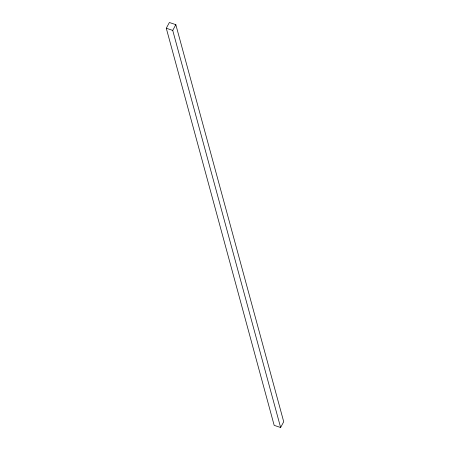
<?xml version="1.0" encoding="UTF-8"?>
<svg xmlns="http://www.w3.org/2000/svg" width="450" height="450" viewBox="0 0 450 450"><rect width="100%" height="100%" fill="white"/><g stroke="black" fill="none" stroke-linecap="round" stroke-linejoin="round"><path stroke-width="0.67" d="M166.281 28.243L169.38 22.5L175.826 24.649L283.719 421.757L280.62 427.5L274.174 425.351L166.281 28.243L172.727 30.398L280.62 427.5M172.727 30.398L175.826 24.649"/></g></svg>
